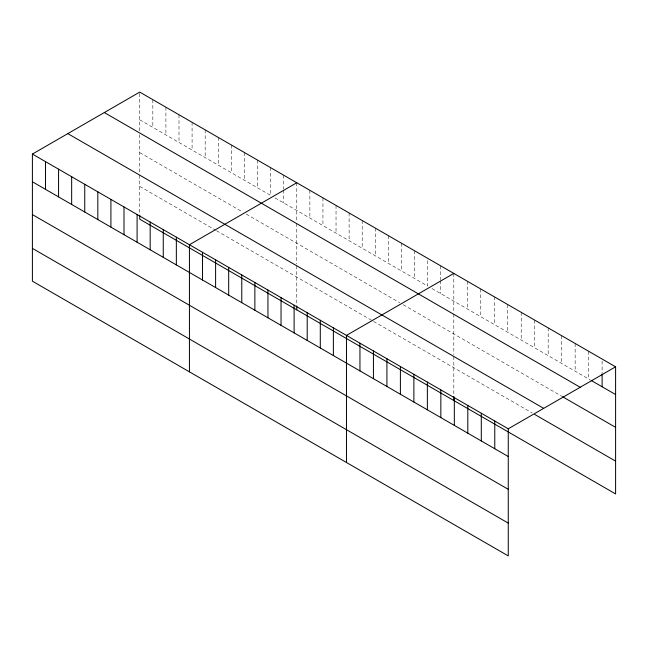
<?xml version="1.0" encoding="UTF-8"?>
<svg xmlns="http://www.w3.org/2000/svg" width="648" height="648" viewBox="0 0 648 648"><rect width="100%" height="100%" fill="white"/><g stroke="black" fill="none" stroke-linecap="round" stroke-linejoin="round"><path stroke-width="0.49" stroke-dasharray="3.24 2.43" d="M139.741 130.75L139.741 92.097M139.741 119.815L270.605 195.372L270.605 167.646M274.963 197.891L427.64 286.035L427.64 258.309M431.997 288.554L590.32 379.955M139.741 152.612L242.684 212.05M246.175 214.059L399.719 302.713M403.21 304.722L561.67 396.212M139.741 186.405L215.638 230.226M216.513 230.729L372.673 320.882M373.548 321.392L532.178 412.97M602.114 361.025L602.114 372.908M588.635 351.257L588.635 378.983M575.149 343.472L575.149 371.199M561.67 335.688L561.67 363.415M548.184 327.904L548.184 355.631M534.705 320.12L534.705 347.846M521.219 312.336L521.219 340.062M507.74 304.552L507.74 332.278M494.254 296.768L494.254 324.494M480.776 288.984L480.776 316.71M467.289 281.2L467.289 308.926M453.811 273.416L453.811 312.077M453.811 314.061L453.811 354.586M453.811 356.465L453.811 396.544M440.721 265.866L440.721 279.725M440.721 280.714L440.721 293.584M414.55 250.752L414.55 278.478M401.46 243.194L401.46 270.921M388.379 235.645L388.379 263.363M375.289 228.088L375.289 255.814M362.208 220.531L362.208 248.257M349.118 212.981L349.118 240.7M336.037 205.424L336.037 233.142M322.947 197.867L322.947 225.593M309.866 190.31L309.866 218.036M296.776 182.76L296.776 221.414M296.776 223.398L296.776 263.922M296.776 265.801L296.776 304.892M283.686 175.203L283.686 189.062M283.686 190.05L283.686 202.921M257.515 160.088L257.515 187.815M244.434 152.539L244.434 180.257M231.344 144.982L231.344 172.708M218.263 137.425L218.263 165.151M205.173 129.867L205.173 157.594M192.083 122.318L192.083 150.036M179.002 114.761L179.002 142.487M165.912 107.204L165.912 134.93M152.831 99.646L152.831 127.373M139.741 134.727L139.741 173.259M139.741 175.138L139.741 214.229"/><path stroke-width="0.97" d="M32.4 154.07L508.259 428.806L508.259 555.903L32.4 281.175L32.4 154.07L139.741 92.097L615.6 366.825L615.6 493.93L139.741 219.194L139.741 215.225M296.776 182.76L189.435 244.733L189.435 371.831M453.811 273.416L346.469 335.397L346.469 462.494M508.259 428.806L615.6 366.825M591.162 380.441L615.6 394.551M104.32 112.549L580.179 387.277M562.513 396.698L615.6 427.348M67.821 133.618L543.68 408.353M534.705 414.428L615.6 461.133M32.4 181.788L508.259 456.524M32.4 214.585L508.259 489.321M32.4 248.378L508.259 523.106M602.114 373.896L602.114 386.767M494.772 421.022L494.772 448.74M481.294 413.238L481.294 440.956M467.807 405.454L467.807 433.172M454.329 397.67L454.329 425.388M453.811 396.544L453.811 400.521M440.843 389.885L440.843 417.604M427.364 382.101L427.364 409.82M413.878 374.317L413.878 402.035M400.399 366.533L400.399 394.251M386.913 358.749L386.913 386.467M373.434 350.965L373.434 378.683M359.948 343.181L359.948 370.899M333.38 327.839L333.38 355.558M320.29 320.282L320.29 348.008M307.209 312.725L307.209 340.451M296.776 305.888L296.776 309.857M294.119 305.176L294.119 332.894M281.038 297.618L281.038 325.337M267.948 290.061L267.948 317.787M254.867 282.504L254.867 310.23M241.777 274.954L241.777 302.673M228.687 267.397L228.687 295.124M215.606 259.84L215.606 287.566M202.516 252.283L202.516 280.009M176.345 237.176L176.345 264.902M163.264 229.619L163.264 257.345M150.174 222.061L150.174 249.788M137.093 214.512L137.093 242.231M124.003 206.955L124.003 234.681M110.913 199.398L110.913 227.124M97.832 191.84L97.832 219.567M84.742 184.291L84.742 212.009M71.661 176.734L71.661 204.46M58.571 169.177L58.571 196.903M45.49 161.627L45.49 189.346"/></g></svg>
